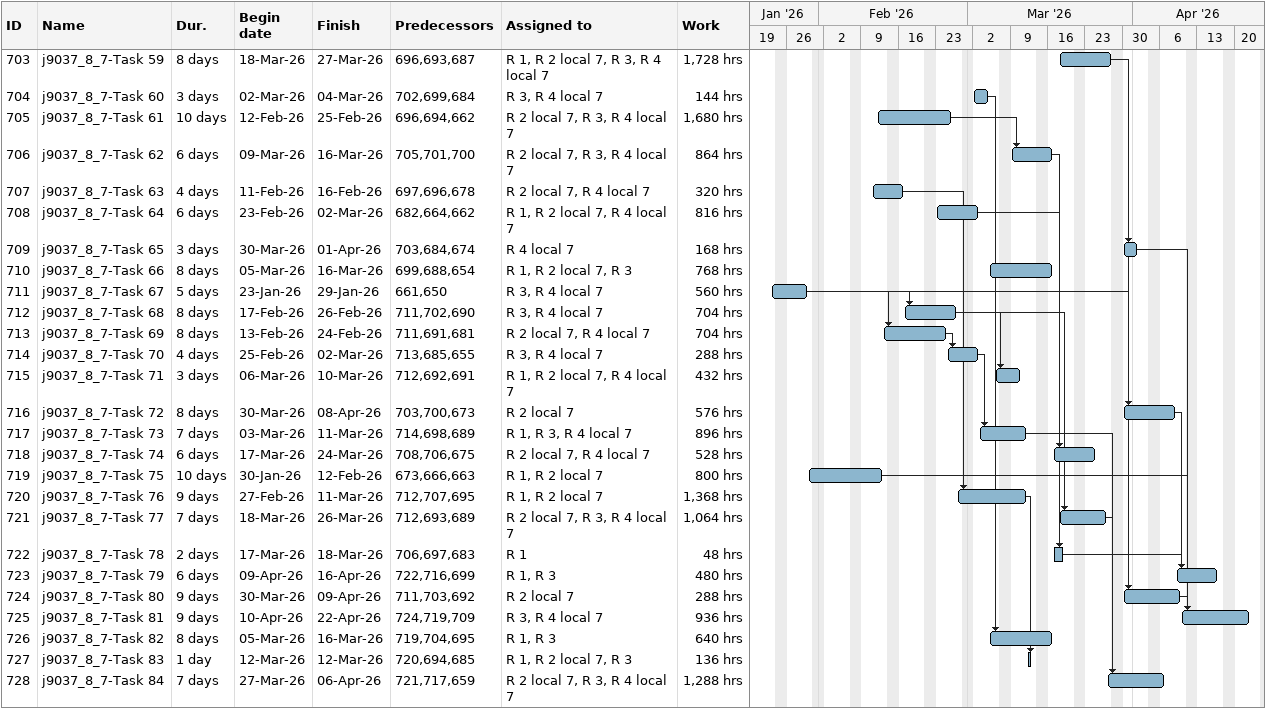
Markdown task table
| ID | Task | Duration | Start | Finish | Predecessors | Resources | Work (h) |
|---|---|---|---|---|---|---|---|
| 703 | j9037_8_7-Task 59 | 8d | 2026-03-18 | 2026-03-27 | 696, 693, 687 | R 1, R 2 local 7, R 3, R 4 local 7 | 1728 |
| 704 | j9037_8_7-Task 60 | 3d | 2026-03-02 | 2026-03-04 | 702, 699, 684 | R 3, R 4 local 7 | 144 |
| 705 | j9037_8_7-Task 61 | 10d | 2026-02-12 | 2026-02-25 | 696, 694, 662 | R 2 local 7, R 3, R 4 local 7 | 1680 |
| 706 | j9037_8_7-Task 62 | 6d | 2026-03-09 | 2026-03-16 | 705, 701, 700 | R 2 local 7, R 3, R 4 local 7 | 864 |
| 707 | j9037_8_7-Task 63 | 4d | 2026-02-11 | 2026-02-16 | 697, 696, 678 | R 2 local 7, R 4 local 7 | 320 |
| 708 | j9037_8_7-Task 64 | 6d | 2026-02-23 | 2026-03-02 | 682, 664, 662 | R 1, R 2 local 7, R 4 local 7 | 816 |
| 709 | j9037_8_7-Task 65 | 3d | 2026-03-30 | 2026-04-01 | 703, 684, 674 | R 4 local 7 | 168 |
| 710 | j9037_8_7-Task 66 | 8d | 2026-03-05 | 2026-03-16 | 699, 688, 654 | R 1, R 2 local 7, R 3 | 768 |
| 711 | j9037_8_7-Task 67 | 5d | 2026-01-23 | 2026-01-29 | 661, 650 | R 3, R 4 local 7 | 560 |
| 712 | j9037_8_7-Task 68 | 8d | 2026-02-17 | 2026-02-26 | 711, 702, 690 | R 3, R 4 local 7 | 704 |
| 713 | j9037_8_7-Task 69 | 8d | 2026-02-13 | 2026-02-24 | 711, 691, 681 | R 2 local 7, R 4 local 7 | 704 |
| 714 | j9037_8_7-Task 70 | 4d | 2026-02-25 | 2026-03-02 | 713, 685, 655 | R 3, R 4 local 7 | 288 |
| 715 | j9037_8_7-Task 71 | 3d | 2026-03-06 | 2026-03-10 | 712, 692, 691 | R 1, R 2 local 7, R 4 local 7 | 432 |
| 716 | j9037_8_7-Task 72 | 8d | 2026-03-30 | 2026-04-08 | 703, 700, 673 | R 2 local 7 | 576 |
| 717 | j9037_8_7-Task 73 | 7d | 2026-03-03 | 2026-03-11 | 714, 698, 689 | R 1, R 3, R 4 local 7 | 896 |
| 718 | j9037_8_7-Task 74 | 6d | 2026-03-17 | 2026-03-24 | 708, 706, 675 | R 2 local 7, R 4 local 7 | 528 |
| 719 | j9037_8_7-Task 75 | 10d | 2026-01-30 | 2026-02-12 | 673, 666, 663 | R 1, R 2 local 7 | 800 |
| 720 | j9037_8_7-Task 76 | 9d | 2026-02-27 | 2026-03-11 | 712, 707, 695 | R 1, R 2 local 7 | 1368 |
| 721 | j9037_8_7-Task 77 | 7d | 2026-03-18 | 2026-03-26 | 712, 693, 689 | R 2 local 7, R 3, R 4 local 7 | 1064 |
| 722 | j9037_8_7-Task 78 | 2d | 2026-03-17 | 2026-03-18 | 706, 697, 683 | R 1 | 48 |
| 723 | j9037_8_7-Task 79 | 6d | 2026-04-09 | 2026-04-16 | 722, 716, 699 | R 1, R 3 | 480 |
| 724 | j9037_8_7-Task 80 | 9d | 2026-03-30 | 2026-04-09 | 711, 703, 692 | R 2 local 7 | 288 |
| 725 | j9037_8_7-Task 81 | 9d | 2026-04-10 | 2026-04-22 | 724, 719, 709 | R 3, R 4 local 7 | 936 |
| 726 | j9037_8_7-Task 82 | 8d | 2026-03-05 | 2026-03-16 | 719, 704, 695 | R 1, R 3 | 640 |
| 727 | j9037_8_7-Task 83 | 1d | 2026-03-12 | 2026-03-12 | 720, 694, 685 | R 1, R 2 local 7, R 3 | 136 |
| 728 | j9037_8_7-Task 84 | 7d | 2026-03-27 | 2026-04-06 | 721, 717, 659 | R 2 local 7, R 3, R 4 local 7 | 1288 |
